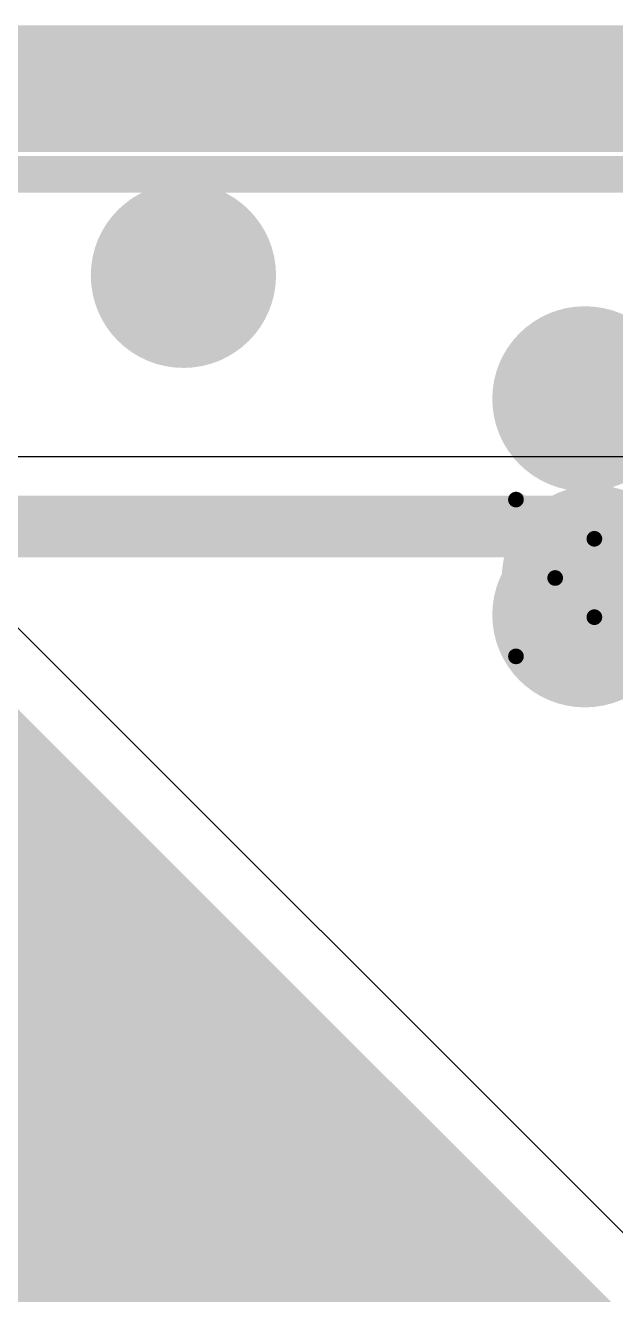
# Model space of a CAD drawing. Header units: inches. Extents: x 0 to 12.4, y -0.6 to 2.2.
# Drawn here: x 2.2605 to 2.3357, y 1.8116 to 1.9735 of the extents above; entities that cross this region are included whole.
import ezdxf

# ---------------------------------------------------------------- set-up
doc = ezdxf.new("R2010")
doc.units = ezdxf.units.IN
doc.header["$MEASUREMENT"] = 0
for name, color, linetype in [('Board_Outline', 216, 'Continuous'), ('Bottom Layer', 5, 'Continuous'), ('Dimension', 6, 'Continuous'), ('Drill Drawing', 1, 'Continuous'), ('Mechanical 4', 56, 'Continuous'), ('Top Layer', 1, 'Continuous'), ('Top Overlay', 2, 'Continuous'), ('Via Holes', 16, 'Continuous')]:
    doc.layers.add(name, color=color, linetype=linetype)

# ---------------------------------------------------------------- blocks, each defined once
blk = doc.blocks.new('41_SMD_UFL_M______17')
at = {"layer": 'Top Overlay'}
blk.add_lwpolyline([(-0.356, 0.398, 0.005, 0.005, 0), (0.356, 0.398, 0.005, 0.005, 0)], format="xyseb", dxfattribs=at)

msp = doc.modelspace()

# ---------------------------------------------------------------- hatches: boundary and pattern name
at = {"layer": 'Bottom Layer'}
h = msp.add_hatch(color=5, dxfattribs=at)
edge = h.paths.add_edge_path()
edge.add_arc((2.333, 1.903), 0.01181, 0, 360)
at = {"layer": 'Dimension'}
h = msp.add_hatch(color=6, dxfattribs=at)
edge = h.paths.add_edge_path()
edge.add_arc((2.2806, 1.94161), 0.01181, 0, 360)
h = msp.add_hatch(color=6, dxfattribs=at)
edge = h.paths.add_edge_path()
edge.add_arc((2.33179, 1.92586), 0.01181, 0, 360)
h = msp.add_hatch(color=6, dxfattribs=at)
edge = h.paths.add_edge_path()
edge.add_arc((2.33179, 1.8983), 0.01181, 0, 360)
at = {"layer": 'Top Layer'}
h = msp.add_hatch(color=1, dxfattribs=at)
edge = h.paths.add_edge_path()
edge.add_arc((2.333, 1.903), 0.01181, 0, 360)
at = {"layer": 'Via Holes'}
h = msp.add_hatch(color=7, dxfattribs=at)
edge = h.paths.add_edge_path()
edge.add_arc((2.333, 1.903), 0.00591, 0, 360)

# ---------------------------------------------------------------- linework, layer by layer
at = {"layer": 'Board_Outline'}
msp.add_lwpolyline([(0, 1.9685, 0.01, 0.01, 0), (2.55906, 1.9685, 0.01, 0.01, 0)], format="xyseb", dxfattribs=at)
at = {"layer": 'Bottom Layer'}
for p, q in [((2.24156, 1.9185), (2.50906, 1.9185)), ((2.461, 1.6951), (2.24864, 1.90747))]:
    msp.add_line(p, q, dxfattribs=at)
msp.add_lwpolyline([(2.22259, 1.88141, 0.05906, 0.05906, 0), (2.51753, 1.58647, 0.05906, 0.05906, 0)], format="xyseb", dxfattribs=at)
at = {"layer": 'Dimension'}
for points in [[(0.54426, 1.96128, 0.00787, 0.00787, 0), (2.47056, 1.96128, 0.00787, 0.00787, 0)], [(1.75305, 1.90958, 0.00787, 0.00787, 0), (2.3436, 1.90958, 0.00787, 0.00787, 0)], [(1.75305, 1.90958, 0.00787, 0.00787, 0), (2.3436, 1.90958, 0.00787, 0.00787, 0)]]:
    msp.add_lwpolyline(points, format="xyseb", dxfattribs=at)
at = {"layer": 'Drill Drawing'}
for points in [[(2.323, 1.913, 0.002, 0.002, 0), (2.333, 1.908, 0.002, 0.002, 0)], [(2.323, 1.913, 0.002, 0.002, 0), (2.328, 1.903, 0.002, 0.002, 0)], [(2.333, 1.908, 0.002, 0.002, 0), (2.343, 1.913, 0.002, 0.002, 0)], [(2.323, 1.893, 0.002, 0.002, 0), (2.328, 1.903, 0.002, 0.002, 0)], [(2.323, 1.893, 0.002, 0.002, 0), (2.333, 1.898, 0.002, 0.002, 0)], [(2.333, 1.898, 0.002, 0.002, 0), (2.343, 1.893, 0.002, 0.002, 0)]]:
    msp.add_lwpolyline(points, format="xyseb", dxfattribs=at)
for points in [[(2.3225, 1.913, 0.001, 0.001, 1), (2.3235, 1.913, 0.001, 0.001, 1)], [(2.3225, 1.913, 0.001, 0.001, 1), (2.3235, 1.913, 0.001, 0.001, 1)], [(2.3325, 1.908, 0.001, 0.001, 1), (2.3335, 1.908, 0.001, 0.001, 1)], [(2.3325, 1.908, 0.001, 0.001, 1), (2.3335, 1.908, 0.001, 0.001, 1)], [(2.3275, 1.903, 0.001, 0.001, 1), (2.3285, 1.903, 0.001, 0.001, 1)], [(2.3275, 1.903, 0.001, 0.001, 1), (2.3285, 1.903, 0.001, 0.001, 1)], [(2.3325, 1.898, 0.001, 0.001, 1), (2.3335, 1.898, 0.001, 0.001, 1)], [(2.3325, 1.898, 0.001, 0.001, 1), (2.3335, 1.898, 0.001, 0.001, 1)], [(2.3225, 1.893, 0.001, 0.001, 1), (2.3235, 1.893, 0.001, 0.001, 1)], [(2.3225, 1.893, 0.001, 0.001, 1), (2.3235, 1.893, 0.001, 0.001, 1)]]:
    msp.add_lwpolyline(points, format="xyseb", close=True, dxfattribs=at)
at = {"layer": 'Mechanical 4'}
msp.add_lwpolyline([(1.69675, 1.9545, 0.00472, 0.00472, 0), (2.40541, 1.9545, 0.00472, 0.00472, 0)], format="xyseb", dxfattribs=at)
at = {"layer": 'Top Layer'}
msp.add_line((1.74454, 1.9185), (2.35446, 1.9185), dxfattribs=at)

# ---------------------------------------------------------------- block references
msp.add_blockref('41_SMD_UFL_M______17', (2.0495, 1.56525))

doc.saveas('drawing.dxf')
